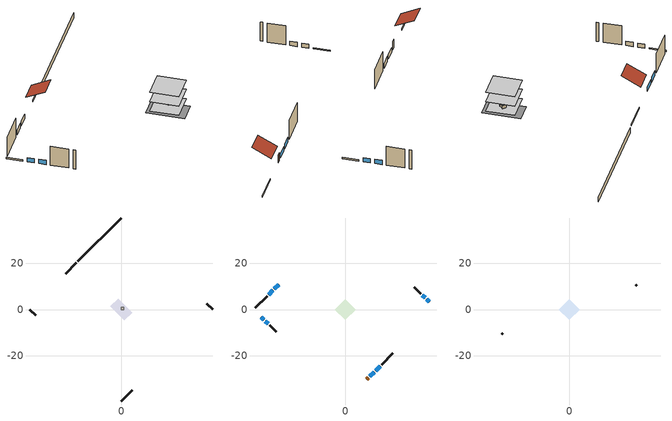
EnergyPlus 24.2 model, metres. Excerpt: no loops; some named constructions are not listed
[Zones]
crawlspace - vented
 floor foundation (Slab1 construction): -4.72,1.35 -1.35,4.72 4.72,-1.35 1.35,-4.72 z-0.91
 wall outside (RimJoist1 construction): -19.54,20.24 -24.21,15.56 z0.3:0.61
 wall outside (RimJoist2 construction): 39.77,0 37.17,2.61 z0.3:0.61
 wall outside (RimJoist3 construction): 0,-39.77 4.68,-35.1 z0.3:0.61
 wall outside (RimJoist4 construction): -39.77,0 -37.17,-2.61 z0.3:0.61
 wall foundation (FoundationWall1 construction): 0,39.77 -18.88,20.89 z-0.91:0.3
furnace airloop ret air zone
 floor adiabatic (AdiabaticConst): 0,0 0,1 1,1 1,0 z0
 wall adiabatic (AdiabaticConst): 0,1 0,0 1,0 1,1 0,1 z0:1
 ceiling adiabatic (AdiabaticConst): 1,0 1,1 0,1 0,0 z1
conditioned space
 floor to crawlspace - vented (Floor1 construction): -4.52,0 0,4.52 4.52,0 0,-4.52 z0.3
 floor adiabatic (AdiabaticFloorConstruction): -4.52,0 0,4.52 4.52,0 0,-4.52 z2.74
 wall outside (AdiabaticWallConstruction 1): 9.37,-30.4 10.02,-29.75 z0.3:2.34
 wall outside (AdiabaticWallConstruction): -28.91,10.86 -30.78,9 / -31.43,8.34 -33.3,6.47 z0.3:1.49; 36.51,3.26 35.35,4.42 / 34.7,5.08 33.54,6.24 / -36.51,-3.26 -35.35,-4.42 / -34.7,-5.08 -33.54,-6.24 z0.3:1.37; 10.68,-29.1 12.52,-27.26 z0.3:1.43; 13.17,-26.6 15.11,-24.66 z0.3:1.52
 wall outside (Wall1 construction): -33.96,5.81 -39.12,0.66 z0.3:5.18
 wall outside (Wall2 construction): 32.88,6.89 30.01,9.76 z0.3:5.18
 wall outside (Wall3 construction): 15.77,-24 20.66,-19.12 z0.3:5.18
 wall outside (Wall4 construction): -32.88,-6.89 -30.01,-9.76 z0.3:5.18
 window (WindowConstruction): -28.91,10.86 -30.78,9 z0.3:1.49
 window (WindowConstruction 1): -31.43,8.34 -33.3,6.47 z0.3:1.49
 window (WindowConstruction 2): 36.51,3.26 35.35,4.42 z0.3:1.37
 window (WindowConstruction 3): 34.69,5.08 33.54,6.24 z0.3:1.37
 window (WindowConstruction 4): 10.68,-29.1 12.52,-27.26 z0.3:1.43
 window (WindowConstruction 5): 13.17,-26.6 15.11,-24.66 z0.3:1.52
 window (WindowConstruction 6): -36.51,-3.26 -35.35,-4.42 z0.3:1.37
 window (WindowConstruction 7): -34.69,-5.08 -33.54,-6.24 z0.3:1.37
 door (Door): 9.37,-30.4 10.02,-29.76 z0.3:2.34
 ceiling adiabatic (AdiabaticFloorConstruction): 0,-4.52 4.52,0 0,4.52 -4.52,0 z2.74
attic - vented
 floor to conditioned space (Floor2 construction Reversed): -4.52,0 0,4.52 4.52,0 0,-4.52 z5.18
 wall outside (Wall5 construction): 29.36,10.42 28.95,10.83 z0.3:5.18
 wall outside (Wall6 construction): -29.36,-10.42 -28.95,-10.83 z0.3:5.18
 roof outside (Roof1 construction): -28.25,11.52,5.18 -25.23,8.5,7.32 -21.85,11.88,7.32 -24.87,14.9,5.18
 roof outside (Roof2 construction): 8.72,-31.06,5.18 5.69,-28.03,7.32 2.31,-31.42,7.32 5.33,-34.44,5.18
[Material] Roughness=Rough; Thermal Absorptance=0.9
Name | Thickness {m} | Conductivity {W/m-K} | Density {kg/m3} | Specific Heat {J/kg-K} | Solar Absorptance | Visible Absorptance
ceiling loosefill ins | 0.0846667 | 0.0480833 | 16.02 | 1046.75 | 0.7 | 0.7
ceiling stud and cavity | 0.1397 | 0.0920385 | 65.682 | 1177.47 | 0.7 | 0.7
floor covering | 0.0127 | 0.0433444 | 54.468 | 1339.84 | 0.6 | 0.6
floor stud and cavity | 0.1397 | 0.923637 | 92.3553 | 1139.71 | 0.7 | 0.7
gypsum board | 0.0127 | 0.160291 | 801 | 837.4 | 0.6 | 0.6
osb sheathing 0.75 in. | 0.01905 | 0.115458 | 512.64 | 1214.23 | 0.7 | 0.7
[Construction]
Floor1 construction Reversed: floor covering, osb sheathing 0.75 in., floor stud and cavity
Floor2 construction: ceiling loosefill ins, ceiling stud and cavity, gypsum board
[EnergyManagementSystem:Program]
total_airflows_program: Set total_infil_flow_rate = 0; Set total_mechvent_flow_rate = 0; Set total_natvent_flow_rate = 0; Set total_whf_flow_rate = 0; Set total_infil_flow_rate = total_infil_flow_rate + (infil_program_Qinf * 1); Set total_mechvent_flow_rate = total_mechvent_flow_rate + (infil_program_Qfan * 1); Set total_natvent_flow_rate = total_natvent_flow_rate + (natural_vent_program_Qnv * 1); Set total_whf_flow_rate = total_whf_flow_rate + (natural_vent_program_Qwhf * 1)
total_loads_program: Set loads_htg_tot = 0; Set loads_clg_tot = 0; If htg_load_cond > 0; Set loads_htg_tot = loads_htg_tot + (htg_load_cond - clg_load_cond) * 1.0; Set loads_htg_tot = loads_htg_tot + (htg_load_duct - clg_load_duct) * 1.0; EndIf; Set loads_htg_tot = (@Max loads_htg_tot 0); If clg_load_cond > 0; Set loads_clg_tot = loads_clg_tot + (clg_load_cond - htg_load_cond) * 0.2; Set loads_clg_tot = loads_clg_tot + (clg_load_duct - htg_load_duct) * 0.2; EndIf; Set loads_clg_tot = (@Max loads_clg_tot 0)
unmet_hours_program: Set htg_unmet_hours = 0; Set clg_unmet_hours = 0; Set unit_htg_unmet_hours = 0; If ((DayOfYear >= 1) && (DayOfYear <= 365)); Set unit_htg_unmet_hours = unit_htg_unmet_hours + conditioned_space_htg_unmet_s; If unit_htg_unmet_hours > htg_unmet_hours; Set htg_unmet_hours = unit_htg_unmet_hours; EndIf; EndIf; Set unit_clg_unmet_hours = 0; If ((DayOfYear >= 1) && (DayOfYear <= 365)); Set unit_clg_unmet_hours = unit_clg_unmet_hours + conditioned_space_clg_unmet_s; If unit_clg_unmet_hours > clg_unmet_hours; Set clg_unmet_hours = unit_clg_unmet_hours; EndIf; EndIf
water_heater_Control: Set water_heater_HPWHSchedOverride = water_heater_T_set; If (water_heater_amb_temp<5.56) || (water_heater_amb_temp>48.89); Set water_heater_UESchedOverride = water_heater_T_set; Set water_heater_LESchedOverride = water_heater_T_set; Else; Set water_heater_UESchedOverride = water_heater_T_set - 9.0; Set water_heater_LESchedOverride = 0; EndIf
water_heater_hpwh_EC_adj: If WarmupFlag == 0; Set dhw_e_cons = water_heater_tank_energy + water_heater_tank_on_cycle_parasitic + water_heater_tank_off_cycle_parasitic + water_heater_coil_energy + water_heater_fan_energy; Set water_heater_hpwh_ec_adj_act = 0.0 * dhw_e_cons / 1; EndIf
water_heater_InletAir: Set water_heater_Tamb_act = water_heater_amb_temp; Set water_heater_RHamb_act = 0; Set water_heater_RHamb_act = water_heater_RHamb_act + (water_heater_amb_rh / 100) / 1; Set water_heater_sens_act = (0 - water_heater_sens_cool - (water_heater_tl + water_heater_fan_pwr)) / 1; Set water_heater_lat_act = (0 - water_heater_lat_cool) / 1
[EnergyManagementSystem:Subroutine]
furnace_airloop_0_duct_subroutine: Set AH_MFR = furnace_airloop_AH_MFR / 1; If AH_MFR > 0; Set AH_Tout = furnace_airloop_AH_Tout; Set AH_Wout = furnace_airloop_AH_Wout; Set RA_T = furnace_airloop_RA_T; Set RA_W = furnace_airloop_Ra_W; Set Fan_RTF = furnace_airloop_Fan_RTF; Set DZ_T = furnace_airloop_0_DZ_T; Set DZ_W = furnace_airloop_0_DZ_W; Set AH_VFR = furnace_airloop_AH_VFR / 1; Set h_SA = (@HFnTdbW AH_Tout AH_Wout); Set h_RA = (@HFnTdbW RA_T RA_W); Set h_fg = (@HfgAirFnWTdb AH_Wout AH_Tout); Set h_DZ = (@HFnTdbW DZ_T DZ_W); Set air_cp = 1006.0; Set f_sup = 0.133; Set f_ret = 0.067; Set sup_lk_mfr = f_sup * AH_MFR; Set ret_lk_mfr = f_ret * AH_MFR; Set SupTotLkToCond = sup_lk_mfr*(h_RA - h_SA); Set SupLatLkToCond = sup_lk_mfr*h_fg*(RA_W-AH_Wout); Set SupSensLkToCond = SupTotLkToCond-SupLatLkToCond; Set supply_ua = 55.357; Set eTm = 0-((Fan_RTF/(AH_MFR*air_cp))*supply_ua); Set t_sup = DZ_T+((AH_Tout-DZ_T)*(@Exp eTm)); Set SupCondToCond = AH_MFR*air_cp*(t_sup-AH_Tout); Set SupCondToDZ = 0-SupCondToCond; Set return_ua = 20.503; Set eTm = 0-((Fan_RTF/(AH_MFR*air_cp))*return_ua); Set t_ret = DZ_T+((RA_T-DZ_T)*(@Exp eTm)); Set RetCondToRP = AH_MFR*air_cp*(t_ret-RA_T); Set RetCondToDZ = 0-RetCondToRP; Set RetLatLkToRP = 0; Set RetSensLkToRP = ret_lk_mfr*air_cp*(DZ_T-RA_T); Set SupTotLkToDZ = sup_lk_mfr*(h_SA-h_DZ); Set SupLatLkToDZ = sup_lk_mfr*h_fg*(AH_Wout-DZ_W); Set SupSensLkToDZ = SupTotLkToDZ-SupLatLkToDZ; Set FracOutsideToCond = 1.0; Set FracOutsideToDZ = 0.0; Set FracCondToOutside = 0.0; Set FracDZToOutside = 1.0; Set FracDZToCond = 0.0; Set FracCondToDZ = 0.0; Set lk_imbal_vfr = @ABS(f_sup - f_ret) * AH_VFR; Set ImbalLkCondToDZ = lk_imbal_vfr * FracCondToDZ; Set ImbalLkDZToCond = lk_imbal_vfr * FracDZToCond; Set ImbalLkOutsideToCond = lk_imbal_vfr * FracOutsideToCond; Set ImbalLkOutsideToDZ = lk_imbal_vfr * FracOutsideToDZ; Set ImbalLkCondToOutside = lk_imbal_vfr * FracCondToOutside; Set ImbalLkDZToOutside = lk_imbal_vfr * FracDZToOutside; Else; Set SupLatLkToCond = 0; Set SupSensLkToCond = 0; Set SupCondToCond = 0; Set RetCondToRP = 0; Set RetLatLkToRP = 0; Set RetSensLkToRP = 0; Set RetCondToDZ = 0; Set SupCondToDZ = 0; Set SupLatLkToDZ = 0; Set SupSensLkToDZ = 0; Set ImbalLkCondToDZ = 0; Set ImbalLkDZToCond = 0; Set ImbalLkOutsideToCond = 0; Set ImbalLkOutsideToDZ = 0; Set ImbalLkCondToOutside = 0; Set ImbalLkDZToOutside = 0; EndIf; Set furnace_airloop_0_SupLatLkToCond = SupLatLkToCond; Set furnace_airloop_0_SupSensLkToCond = SupSensLkToCond; Set furnace_airloop_0_SupCondToLv = SupCondToCond; Set furnace_airloop_0_RetCondToRP = RetCondToRP; Set furnace_airloop_0_RetLatLkToRP = RetLatLkToRP; Set furnace_airloop_0_RetSensLkToRP = RetSensLkToRP; Set furnace_airloop_0_RetCondToDZ = RetCondToDZ; Set furnace_airloop_0_SupCondToDZ = SupCondToDZ; Set furnace_airloop_0_SupLatLkToDZ = SupLatLkToDZ; Set furnace_airloop_0_SupSensLkToDZ = SupSensLkToDZ; Set furnace_airloop_0_ZoneMixCondToDZ = ImbalLkCondToDZ; Set furnace_airloop_0_ZoneMixDZToCond = ImbalLkDZToCond; Set furnace_airloop_0_DuctImbalLkSupFanEquivCond = ImbalLkCondToOutside; Set furnace_airloop_0_DuctImbalLkExhFanEquivCond = ImbalLkOutsideToCond; Set furnace_airloop_0_DuctImbalLkSupFanEquivDZ = ImbalLkDZToOutside; Set furnace_airloop_0_DuctImbalLkExhFanEquivDZ = ImbalLkOutsideToDZ
[EnergyManagementSystem:ProgramCallingManager]
component_loads_program_calling_manager: EndOfZoneTimestepAfterZoneReporting; component_loads_program
crawlspace_vented_1_duct_leakage_imbalance_infil_program_calling_manager: BeginZoneTimestepAfterInitHeatBalance; crawlspace_vented_1_duct_leakage_imbalance_infil_program
fridge_schedule_program_calling_manager: BeginZoneTimestepAfterInitHeatBalance; fridge_schedule_program
furnace_airloop_0_duct_program_calling_manager: EndOfSystemTimestepAfterHVACReporting; furnace_airloop_0_duct_program
furnace_supply_fan_disaggregate_program_calling_manager: EndOfSystemTimestepBeforeHVACReporting; furnace_supply_fan_disaggregate_program
infil_program_calling_manager: BeginZoneTimestepAfterInitHeatBalance; infil_program
natural_vent_program_calling_manager: BeginZoneTimestepAfterInitHeatBalance; natural_vent_program
room_ac_supply_fan_disaggregate_program_calling_manager: EndOfSystemTimestepBeforeHVACReporting; room_ac_supply_fan_disaggregate_program
total_airflows_program_calling_manager: EndOfZoneTimestepAfterZoneReporting; total_airflows_program
total_loads_program_calling_manager: EndOfZoneTimestepAfterZoneReporting; total_loads_program
unmet_hours_program_calling_manager: EndOfZoneTimestepBeforeZoneReporting; unmet_hours_program
water_heater_hpwh_EC_adj_ProgramManager: EndOfSystemTimestepBeforeHVACReporting; water_heater_hpwh_EC_adj
water_heater_ProgramManager: InsideHVACSystemIterationLoop; water_heater_Control; water_heater_InletAir
[EnergyManagementSystem:OutputVariable]
Name | EMS Variable | Type of Data in Variable | Update Frequency | EMS Program or Subroutine | Units
furnace supply fan disaggregate htg primary | furnace_supply_fan_primary_htg | Summed | SystemTimestep | furnace_supply_fan_disaggregate_program | J
room ac supply fan disaggregate clg | room_ac_supply_fan_clg | Summed | SystemTimestep | room_ac_supply_fan_disaggregate_program | J
loads_htg_tot_peakload_outvar; loads_htg_tot_annual_outvar; loads_htg_tot_timeseries_outvar | loads_htg_tot | Summed | ZoneTimestep | total_loads_program | J
loads_clg_tot_peakload_outvar; loads_clg_tot_annual_outvar; loads_clg_tot_timeseries_outvar | loads_clg_tot | Summed | ZoneTimestep | total_loads_program | J
htg_unmet_hours_annual_outvar; htg_unmet_hours_timeseries_outvar | htg_unmet_hours | Summed | ZoneTimestep | unmet_hours_program | hr
clg_unmet_hours_annual_outvar; clg_unmet_hours_timeseries_outvar | clg_unmet_hours | Summed | ZoneTimestep | unmet_hours_program | hr
loads_htg_roofs_annual_outvar; loads_htg_roofs_timeseries_outvar | loads_htg_roofs | Summed | ZoneTimestep | component_loads_program | J
loads_htg_ceilings_annual_outvar; loads_htg_ceilings_timeseries_outvar | loads_htg_ceilings | Summed | ZoneTimestep | component_loads_program | J
loads_htg_walls_annual_outvar; loads_htg_walls_timeseries_outvar | loads_htg_walls | Summed | ZoneTimestep | component_loads_program | J
loads_htg_rim_joists_annual_outvar; loads_htg_rim_joists_timeseries_outvar | loads_htg_rim_joists | Summed | ZoneTimestep | component_loads_program | J
loads_htg_foundation_walls_annual_outvar; loads_htg_foundation_walls_timeseries_outvar | loads_htg_foundation_walls | Summed | ZoneTimestep | component_loads_program | J
loads_htg_doors_annual_outvar; loads_htg_doors_timeseries_outvar | loads_htg_doors | Summed | ZoneTimestep | component_loads_program | J
loads_htg_windows_conduction_annual_outvar; loads_htg_windows_conduction_timeseries_outvar | loads_htg_windows_conduction | Summed | ZoneTimestep | component_loads_program | J
loads_htg_windows_solar_annual_outvar; loads_htg_windows_solar_timeseries_outvar | loads_htg_windows_solar | Summed | ZoneTimestep | component_loads_program | J
loads_htg_skylights_conduction_annual_outvar; loads_htg_skylights_conduction_timeseries_outvar | loads_htg_skylights_conduction | Summed | ZoneTimestep | component_loads_program | J
loads_htg_skylights_solar_annual_outvar; loads_htg_skylights_solar_timeseries_outvar | loads_htg_skylights_solar | Summed | ZoneTimestep | component_loads_program | J
loads_htg_floors_annual_outvar; loads_htg_floors_timeseries_outvar | loads_htg_floors | Summed | ZoneTimestep | component_loads_program | J
loads_htg_slabs_annual_outvar; loads_htg_slabs_timeseries_outvar | loads_htg_slabs | Summed | ZoneTimestep | component_loads_program | J
loads_htg_internal_mass_annual_outvar; loads_htg_internal_mass_timeseries_outvar | loads_htg_internal_mass | Summed | ZoneTimestep | component_loads_program | J
loads_htg_infil_annual_outvar; loads_htg_infil_timeseries_outvar | loads_htg_infil | Summed | ZoneTimestep | component_loads_program | J
loads_htg_natvent_annual_outvar; loads_htg_natvent_timeseries_outvar | loads_htg_natvent | Summed | ZoneTimestep | component_loads_program | J
loads_htg_mechvent_annual_outvar; loads_htg_mechvent_timeseries_outvar | loads_htg_mechvent | Summed | ZoneTimestep | component_loads_program | J
loads_htg_whf_annual_outvar; loads_htg_whf_timeseries_outvar | loads_htg_whf | Summed | ZoneTimestep | component_loads_program | J
loads_htg_ducts_annual_outvar; loads_htg_ducts_timeseries_outvar | loads_htg_ducts | Summed | ZoneTimestep | component_loads_program | J
loads_htg_intgains_annual_outvar; loads_htg_intgains_timeseries_outvar | loads_htg_intgains | Summed | ZoneTimestep | component_loads_program | J
loads_htg_lighting_annual_outvar; loads_htg_lighting_timeseries_outvar | loads_htg_lighting | Summed | ZoneTimestep | component_loads_program | J
loads_clg_roofs_annual_outvar; loads_clg_roofs_timeseries_outvar | loads_clg_roofs | Summed | ZoneTimestep | component_loads_program | J
loads_clg_ceilings_annual_outvar; loads_clg_ceilings_timeseries_outvar | loads_clg_ceilings | Summed | ZoneTimestep | component_loads_program | J
loads_clg_walls_annual_outvar; loads_clg_walls_timeseries_outvar | loads_clg_walls | Summed | ZoneTimestep | component_loads_program | J
loads_clg_rim_joists_annual_outvar; loads_clg_rim_joists_timeseries_outvar | loads_clg_rim_joists | Summed | ZoneTimestep | component_loads_program | J
loads_clg_foundation_walls_annual_outvar; loads_clg_foundation_walls_timeseries_outvar | loads_clg_foundation_walls | Summed | ZoneTimestep | component_loads_program | J
loads_clg_doors_annual_outvar; loads_clg_doors_timeseries_outvar | loads_clg_doors | Summed | ZoneTimestep | component_loads_program | J
loads_clg_windows_conduction_annual_outvar; loads_clg_windows_conduction_timeseries_outvar | loads_clg_windows_conduction | Summed | ZoneTimestep | component_loads_program | J
loads_clg_windows_solar_annual_outvar; loads_clg_windows_solar_timeseries_outvar | loads_clg_windows_solar | Summed | ZoneTimestep | component_loads_program | J
loads_clg_skylights_conduction_annual_outvar; loads_clg_skylights_conduction_timeseries_outvar | loads_clg_skylights_conduction | Summed | ZoneTimestep | component_loads_program | J
loads_clg_skylights_solar_annual_outvar; loads_clg_skylights_solar_timeseries_outvar | loads_clg_skylights_solar | Summed | ZoneTimestep | component_loads_program | J
loads_clg_floors_annual_outvar; loads_clg_floors_timeseries_outvar | loads_clg_floors | Summed | ZoneTimestep | component_loads_program | J
loads_clg_slabs_annual_outvar; loads_clg_slabs_timeseries_outvar | loads_clg_slabs | Summed | ZoneTimestep | component_loads_program | J
loads_clg_internal_mass_annual_outvar; loads_clg_internal_mass_timeseries_outvar | loads_clg_internal_mass | Summed | ZoneTimestep | component_loads_program | J
loads_clg_infil_annual_outvar; loads_clg_infil_timeseries_outvar | loads_clg_infil | Summed | ZoneTimestep | component_loads_program | J
loads_clg_natvent_annual_outvar; loads_clg_natvent_timeseries_outvar | loads_clg_natvent | Summed | ZoneTimestep | component_loads_program | J
loads_clg_mechvent_annual_outvar; loads_clg_mechvent_timeseries_outvar | loads_clg_mechvent | Summed | ZoneTimestep | component_loads_program | J
loads_clg_whf_annual_outvar; loads_clg_whf_timeseries_outvar | loads_clg_whf | Summed | ZoneTimestep | component_loads_program | J
loads_clg_ducts_annual_outvar; loads_clg_ducts_timeseries_outvar | loads_clg_ducts | Summed | ZoneTimestep | component_loads_program | J
loads_clg_intgains_annual_outvar; loads_clg_intgains_timeseries_outvar | loads_clg_intgains | Summed | ZoneTimestep | component_loads_program | J
loads_clg_lighting_annual_outvar; loads_clg_lighting_timeseries_outvar | loads_clg_lighting | Summed | ZoneTimestep | component_loads_program | J
total_infil_flow_rate_timeseries_outvar | total_infil_flow_rate | Averaged | ZoneTimestep | total_airflows_program | m^3/s
total_mechvent_flow_rate_timeseries_outvar | total_mechvent_flow_rate | Averaged | ZoneTimestep | total_airflows_program | m^3/s
total_natvent_flow_rate_timeseries_outvar | total_natvent_flow_rate | Averaged | ZoneTimestep | total_airflows_program | m^3/s
total_whf_flow_rate_timeseries_outvar | total_whf_flow_rate | Averaged | ZoneTimestep | total_airflows_program | m^3/s
[Schedule:Day:Interval]
cooling season schedule day; cooling season schedule day 2; cooling season schedule default day; natural vent schedule default day: No, 24:00, 0
cooling season schedule day 1; natural vent schedule day: No, 24:00, 1
exterior lighting schedule day 10: No, 01:00, 0.552381, 03:00, 0.510952, 05:00, 0.483333, 06:00, 0.538571, 07:00, 0.607619, 08:00, 0.56619, 09:00, 0.428095, 10:00, 0.345238, 12:00, 0.331429, 13:00, 0.345238, 14:00, 0.386667, 15:00, 0.414286, 16:00, 0.483333, 17:00, 0.607619, 18:00, 0.773333, 19:00, 0.88381, 20:00, 0.939048, 21:00, 0.966667, 22:00, 0.897619, 23:00, 0.773333, 24:00, 0.649048
exterior lighting schedule day 11: No, 01:00, 0.571429, 03:00, 0.528571, 05:00, 0.5, 06:00, 0.557143, 07:00, 0.628571, 08:00, 0.585714, 09:00, 0.442857, 10:00, 0.357143, 12:00, 0.342857, 13:00, 0.357143, 14:00, 0.4, 15:00, 0.428571, 16:00, 0.5, 17:00, 0.628571, 18:00, 0.8, 19:00, 0.914286, 20:00, 0.971429, 21:00, 1, 22:00, 0.928571, 23:00, 0.8, 24:00, 0.671429
exterior lighting schedule day 8: No, 01:00, 0.466667, 03:00, 0.431667, 05:00, 0.408333, 06:00, 0.455, 07:00, 0.513333, 08:00, 0.478333, 09:00, 0.361667, 10:00, 0.291667, 12:00, 0.28, 13:00, 0.291667, 14:00, 0.326667, 15:00, 0.35, 16:00, 0.408333, 17:00, 0.513333, 18:00, 0.653333, 19:00, 0.746667, 20:00, 0.793333, 21:00, 0.816667, 22:00, 0.758333, 23:00, 0.653333, 24:00, 0.548333
exterior lighting schedule day 9: No, 01:00, 0.509524, 03:00, 0.47131, 05:00, 0.445833, 06:00, 0.496786, 07:00, 0.560476, 08:00, 0.522262, 09:00, 0.394881, 10:00, 0.318452, 12:00, 0.305714, 13:00, 0.318452, 14:00, 0.356667, 15:00, 0.382143, 16:00, 0.445833, 17:00, 0.560476, 18:00, 0.713333, 19:00, 0.815238, 20:00, 0.86619, 21:00, 0.891667, 22:00, 0.827976, 23:00, 0.713333, 24:00, 0.59869
[Schedule:Week:Daily]
cooling season schedule Week Rule - Jan1-May26: cooling season schedule day, cooling season schedule day, cooling season schedule day, cooling season schedule day, cooling season schedule day, cooling season schedule day, cooling season schedule day, cooling season schedule default day, cooling season schedule default day, cooling season schedule default day, cooling season schedule default day, cooling season schedule default day
cooling season schedule Week Rule - May27-Jun2: cooling season schedule day, cooling season schedule day, cooling season schedule day, cooling season schedule day, cooling season schedule day, cooling season schedule day 1, cooling season schedule day 1, cooling season schedule default day, cooling season schedule default day, cooling season schedule default day, cooling season schedule default day, cooling season schedule default day
cooling season schedule Week Rule - Jun3-Sep29: cooling season schedule day 1, cooling season schedule day 1, cooling season schedule day 1, cooling season schedule day 1, cooling season schedule day 1, cooling season schedule day 1, cooling season schedule day 1, cooling season schedule default day, cooling season schedule default day, cooling season schedule default day, cooling season schedule default day, cooling season schedule default day
cooling season schedule Week Rule - Sep30-Oct6: cooling season schedule day 1, cooling season schedule day 2, cooling season schedule day 2, cooling season schedule day 2, cooling season schedule day 2, cooling season schedule day 2, cooling season schedule day 2, cooling season schedule default day, cooling season schedule default day, cooling season schedule default day, cooling season schedule default day, cooling season schedule default day
cooling season schedule Week Rule - Oct7-Dec31: cooling season schedule day 2, cooling season schedule day 2, cooling season schedule day 2, cooling season schedule day 2, cooling season schedule day 2, cooling season schedule day 2, cooling season schedule day 2, cooling season schedule default day, cooling season schedule default day, cooling season schedule default day, cooling season schedule default day, cooling season schedule default day
natural vent schedule Week Rule - Jan1-Jan6: natural vent schedule day, natural vent schedule day, natural vent schedule default day, natural vent schedule day, natural vent schedule default day, natural vent schedule day, natural vent schedule default day, natural vent schedule default day, natural vent schedule default day, natural vent schedule default day, natural vent schedule default day, natural vent schedule default day
natural vent schedule Week Rule - Jan7-Dec31: natural vent schedule default day, natural vent schedule day, natural vent schedule default day, natural vent schedule day, natural vent schedule default day, natural vent schedule day, natural vent schedule default day, natural vent schedule default day, natural vent schedule default day, natural vent schedule default day, natural vent schedule default day, natural vent schedule default day
[Schedule:Year]
cooling season schedule: cooling season schedule Week Rule - Jan1-May26, 1, 1, 5, 26, cooling season schedule Week Rule - May27-Jun2, 5, 27, 6, 2, cooling season schedule Week Rule - Jun3-Sep29, 6, 3, 9, 29, cooling season schedule Week Rule - Sep30-Oct6, 9, 30, 10, 6, cooling season schedule Week Rule - Oct7-Dec31, 10, 7, 12, 31
natural vent schedule: natural vent schedule Week Rule - Jan1-Jan6, 1, 1, 1, 6, natural vent schedule Week Rule - Jan7-Dec31, 1, 7, 12, 31
